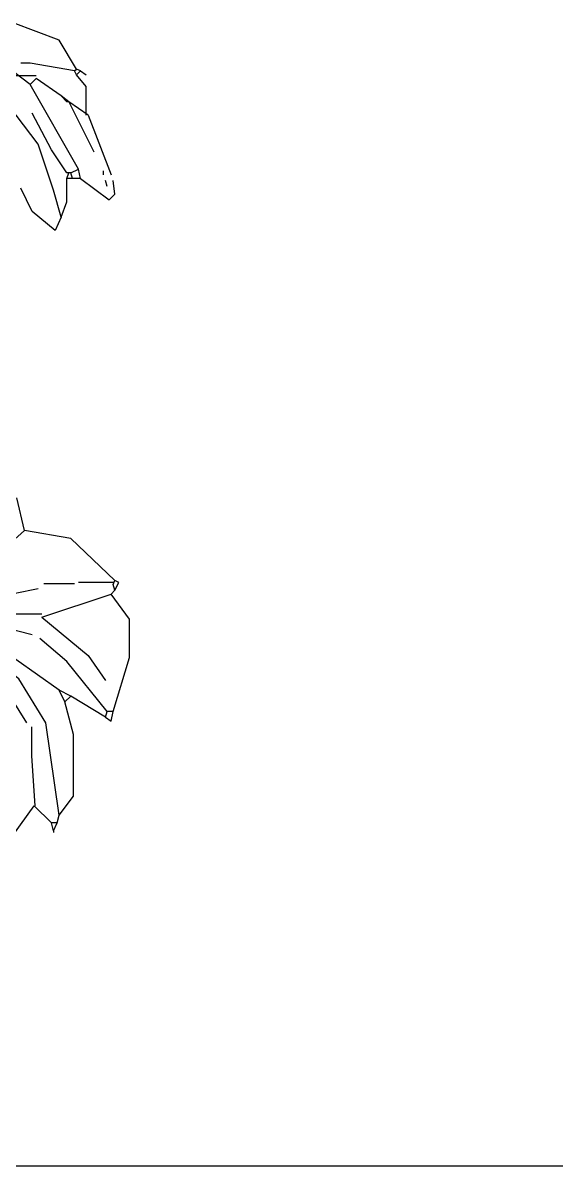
# Model space of a CAD drawing. Header units: millimetres. Extents: x 1217 to 2428, y 234 to 644.
# Drawn here: x 2125.354 to 2125.76, y 377.971 to 378.843 of the extents above; entities that cross this region are included whole.
import ezdxf

# ---------------------------------------------------------------- set-up
doc = ezdxf.new("R2010")
doc.units = ezdxf.units.MM
doc.layers.add('0.1', color=251, linetype='Continuous')
doc.layers.add('0.3', color=6, linetype='Continuous')

msp = doc.modelspace()

# ---------------------------------------------------------------- linework, layer by layer
at = {"layer": '0.1', "color": 3, "linetype": 'Continuous', "elevation": 0}
for points in [[(2125.39467, 378.80759), (2125.38147, 378.82959), (2125.34628, 378.84279), (2125.33895, 378.84133)], [(2125.39321, 378.80613), (2125.35948, 378.81199), (2125.35216, 378.81199)], [(2125.39321, 378.80613), (2125.39467, 378.80759)], [(2125.39467, 378.80319), (2125.39321, 378.80613)], [(2125.39762, 378.80613), (2125.39467, 378.80759)], [(2125.39467, 378.80319), (2125.39762, 378.80613)], [(2125.39762, 378.80613), (2125.402, 378.80319)], [(2125.38294, 378.69466), (2125.37708, 378.71519), (2125.36534, 378.75039), (2125.33747, 378.78706), (2125.32721, 378.79733)], [(2125.35948, 378.79586), (2125.34774, 378.80466)], [(2125.36387, 378.80246), (2125.34774, 378.80246)], [(2125.35948, 378.79586), (2125.36387, 378.80026)], [(2125.38294, 378.78706), (2125.36387, 378.80026)], [(2125.402, 378.77239), (2125.402, 378.79439), (2125.39467, 378.80319)], [(2125.39614, 378.73133), (2125.35948, 378.79586)], [(2125.38735, 378.78266), (2125.38294, 378.78706)], [(2125.3888, 378.78266), (2125.38294, 378.78706)], [(2125.3888, 378.78266), (2125.38735, 378.78266)], [(2125.3888, 378.78266), (2125.40788, 378.74452)], [(2125.40348, 378.77239), (2125.3888, 378.78266)], [(2125.38735, 378.72839), (2125.37561, 378.74599), (2125.36094, 378.77386)], [(2125.40348, 378.77239), (2125.42108, 378.72693)], [(2125.3888, 378.72839), (2125.38735, 378.72839)], [(2125.38735, 378.72399), (2125.3888, 378.72839)], [(2125.39028, 378.72839), (2125.3888, 378.72839)], [(2125.39028, 378.72839), (2125.39614, 378.73133)], [(2125.39174, 378.72399), (2125.39028, 378.72839)], [(2125.39762, 378.72399), (2125.39614, 378.73133)], [(2125.4152, 378.72693), (2125.4152, 378.72986)], [(2125.38294, 378.69466), (2125.38735, 378.70639), (2125.38735, 378.72399)], [(2125.39174, 378.72399), (2125.38735, 378.72399)], [(2125.39762, 378.72399), (2125.39174, 378.72399)], [(2125.39762, 378.72399), (2125.41962, 378.70786), (2125.42401, 378.71226), (2125.42255, 378.72253)], [(2125.41813, 378.71813), (2125.41669, 378.72253)], [(2125.38294, 378.69466), (2125.37854, 378.68439), (2125.36094, 378.69906), (2125.35216, 378.71666)], [(2125.35508, 378.45559), (2125.34921, 378.48053)], [(2125.31548, 378.42039), (2125.35508, 378.45559)], [(2125.42401, 378.41746), (2125.39028, 378.44972), (2125.35508, 378.45559)], [(2125.36973, 378.41526), (2125.39321, 378.41526)], [(2125.42255, 378.41599), (2125.39614, 378.41599)], [(2125.42255, 378.41452), (2125.42401, 378.41746)], [(2125.42401, 378.41012), (2125.42255, 378.41452)], [(2125.42401, 378.41012), (2125.42694, 378.41599), (2125.42401, 378.41746)], [(2125.32133, 378.39839), (2125.33014, 378.40426), (2125.36534, 378.41159)], [(2125.36829, 378.38959), (2125.42108, 378.40719)], [(2125.42108, 378.40719), (2125.42401, 378.41012)], [(2125.42255, 378.31773), (2125.43501, 378.35879), (2125.43501, 378.38813), (2125.42108, 378.40719)], [(2125.36829, 378.39179), (2125.32868, 378.39179)], [(2125.36829, 378.38959), (2125.40348, 378.36026), (2125.41669, 378.34119)], [(2125.32575, 378.38519), (2125.36094, 378.37639)], [(2125.41813, 378.31773), (2125.38735, 378.35586), (2125.3668, 378.37346)], [(2125.38147, 378.23853), (2125.37122, 378.30893), (2125.35067, 378.34266), (2125.32133, 378.36466)], [(2125.38147, 378.33386), (2125.33161, 378.36906)], [(2125.30962, 378.35879), (2125.3404, 378.33532), (2125.35653, 378.30893)], [(2125.39028, 378.32946), (2125.38147, 378.33386)], [(2125.38587, 378.32506), (2125.38147, 378.33386)], [(2125.38587, 378.32506), (2125.39028, 378.32946)], [(2125.41669, 378.31333), (2125.39028, 378.32946)], [(2125.38147, 378.23853), (2125.39247, 378.25319), (2125.39247, 378.30012), (2125.38587, 378.32506)], [(2125.41669, 378.31333), (2125.42108, 378.31039), (2125.42255, 378.31773)], [(2125.41669, 378.31333), (2125.41813, 378.31773)], [(2125.42255, 378.31773), (2125.41813, 378.31773)], [(2125.36313, 378.24586), (2125.36057, 378.28399), (2125.36057, 378.30599)], [(2125.3404, 378.21506), (2125.36241, 378.24586)], [(2125.37561, 378.23266), (2125.36241, 378.24586)], [(2125.38001, 378.23266), (2125.37561, 378.23266)], [(2125.37708, 378.22679), (2125.37561, 378.23266)], [(2125.37708, 378.22679), (2125.38001, 378.23266)], [(2125.38001, 378.23266), (2125.38147, 378.23853)], [(2125.37708, 378.22679), (2125.37708, 378.22532)]]:
    msp.add_lwpolyline(points, dxfattribs=at)
at = {"layer": '0.3', "ltscale": 3, "elevation": 0}
msp.add_lwpolyline([(2125.85914, 377.97099), (2124.34918, 377.97099)], dxfattribs=at)

doc.saveas('drawing.dxf')
